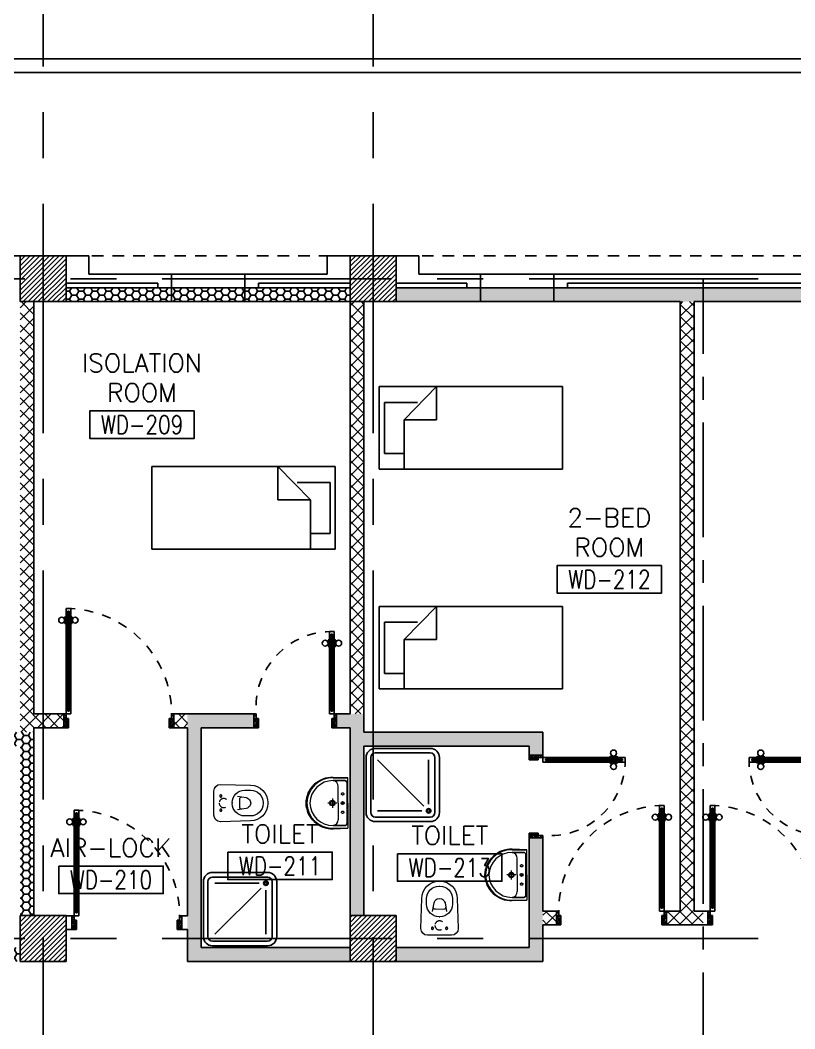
# Model space of a CAD drawing. Extents: x 88852.7 to 88945.7, y 39921.6 to 40001.1.
# Drawn here: x 88916.96 to 88925.41, y 39979.11 to 39990.12 of the extents above; entities that cross this region are included whole.
import ezdxf
from ezdxf.enums import TextEntityAlignment as Align

# ---------------------------------------------------------------- set-up
doc = ezdxf.new("R2010")
doc.units = 0
doc.header["$MEASUREMENT"] = 0
doc.header["$PDMODE"] = 34
for name, pattern in [('CENTER', [2, 1.25, -0.25, 0.25, -0.25]), ('CENTERX2', [4, 2.5, -0.5, 0.5, -0.5]), ('DASHED', [0.75, 0.5, -0.25]), ('HIDDEN', [0.375, 0.25, -0.125]), ('HIDDEN2', [0.1875, 0.125, -0.0625])]:
    doc.linetypes.add(name, pattern=pattern)
doc.layers.get('0').update_dxf_attribs({"linetype": 'CONTINUOUS'})
doc.layers.get('DEFPOINTS').update_dxf_attribs({"linetype": 'CONTINUOUS'})
for name, color, linetype in [('AX-DIM', 4, 'CONTINUOUS'), ('AXES', 11, 'CENTERX2'), ('AXES1', 11, 'CENTER'), ('COL', 2, 'CONTINUOUS'), ('DOOR', 7, 'CONTINUOUS'), ('FIX', 3, 'CONTINUOUS'), ('FUR', 4, 'CONTINUOUS'), ('HAT', 8, 'CONTINUOUS'), ('HIDDEN', 9, 'HIDDEN2'), ('INSUL', 4, 'CONTINUOUS'), ('PROJ-L', 3, 'CONTINUOUS'), ('RM-BOX', 4, 'CONTINUOUS'), ('RM-NAME', 2, 'CONTINUOUS'), ('RM-NO', 2, 'CONTINUOUS'), ('WALL', 2, 'CONTINUOUS'), ('WallType', 11, 'CONTINUOUS'), ('WallType2', 3, 'CONTINUOUS'), ('WIN', 3, 'CONTINUOUS')]:
    doc.layers.add(name, color=color, linetype=linetype)
doc.styles.add('ROMANS', font='ROMANS.shx', dxfattribs={"width": 0.6})
doc.dimstyles.new('DIM-OUT', dxfattribs={"dimscale": 0, "dimtxt": 0.24, "dimasz": 0.08, "dimexe": 0.02, "dimexo": 0.02, "dimgap": 0.05, "dimtad": 1, "dimdec": 0, "dimlfac": 1000, "dimzin": 0, "dimdsep": 46, "dimtxsty": 'ROMANS', "dimblk1": 'ARCHTICK', "dimblk2": 'ARCHTICK', "dimsah": 1, "dimcen": 0.01, "dimdle": 0.08, "dimclrd": 4, "dimclre": 4, "dimclrt": 2, "dimadec": 0, "dimazin": 0, "dimtp": 2, "dimtm": 2, "dimtfac": 0.1142857142857143, "dimtdec": 0, "dimtix": 1, "dimtmove": 2, "dimatfit": 3, "dimldrblk": 'ARCHTICK', "dimfxl": 0, "dimtolj": 1, "dimtzin": 0, "dimarcsym": 0})
pattern_1 = [(0, (0, 0), (0.07500000000000001, 0.04330127), [0.05, -0.1]), (120, (0, 0), (-0.07499999983612898, 0.04330127028383291), [0.05, -0.1]), (59.99999999999999, (0, 0), (1.638710167561897e-10, 0.08660254028383291), [-0.1, 0.05])]

# ---------------------------------------------------------------- blocks, each defined once
blk = doc.blocks.new('_ARCHTICK')
at = {"color": 0, "linetype": 'ByBlock', "const_width": 0.15}
blk.add_lwpolyline([(-0.5, -0.5), (0.5, 0.5)], dxfattribs=at)
blk = doc.blocks.new('*D600')
at = {"layer": 'AX-DIM', "color": 4, "lineweight": -2}
for p, q in [((88860.69025844976, 39999.72794392368), (88935.54025844975, 39999.72794392368)), ((88860.77025844976, 39995.08988482877), (88860.77025844976, 39999.74794392368)), ((88935.46025844975, 39987.56956244051), (88935.46025844975, 39999.74794392368))]:
    blk.add_line(p, q, dxfattribs=at)
at = {"layer": 'DEFPOINTS', "color": 0}
for p in [(88935.46025844975, 39999.72794392368), (88860.77025844976, 39995.06988482877), (88935.46025844975, 39987.54956244052)]:
    blk.add_point(p, dxfattribs=at)
at = {"layer": 'AX-DIM', "color": 4, "lineweight": -2, "xscale": 0.08, "yscale": 0.08, "zscale": 0.08, "rotation": 180}
blk.add_blockref('_ARCHTICK', (88860.77025844976, 39999.72794392368), dxfattribs=at)
at = {"layer": 'AX-DIM', "color": 4, "lineweight": -2, "xscale": 0.08, "yscale": 0.08, "zscale": 0.08}
blk.add_blockref('_ARCHTICK', (88935.46025844975, 39999.72794392368), dxfattribs=at)
at = {"layer": 'AX-DIM', "color": 2, "insert": (88898.11525844975, 39999.89794392368), "char_height": 0.24, "attachment_point": 5, "style": 'ROMANS'}
blk.add_mtext('\\A1;74690', dxfattribs=at)
blk = doc.blocks.new('WC1')
at = {"layer": 'FIX', "lineweight": 20}
for p, q in [((-210.0000000029686, 203.8204326368286), (-537.9999999286665, 193.8204326393316)), ((-474.9999999413558, 140.8204326525447), (-537.9999999286665, 140.8204326525447)), ((-137.0000000270957, 0.001240427664015442), (-137.0000000270957, 130.8204326531268)), ((-726.9999998800631, 4.820432680658996), (-726.9999998800631, -4.817951825360069)), ((-673.9999998932763, 4.820432681706734), (-673.9999998932763, -4.817951825360069)), ((-533.6865895071242, 24.24526864886866), (-539.5413532511157, 0.001240431301994249)), ((-539.5413532511157, 0.001240431301994249), (-533.6865895071242, -24.24278778629377)), ((-394.8190632529149, 75.68691823486006), (-490.3663137184049, 60.12952448159922)), ((-338.999999976746, 4.820432680950034), (-338.999999976746, -4.817951826087665)), ((-137.0000000270957, -130.8179517899407), (-137.0000000270957, 0.001240427664015442)), ((-490.3663137184049, -60.12704361174838), (-394.8190632529149, -75.6844373869535)), ((-537.9999999286665, -140.8179517899407), (-474.9999999413558, -140.8179517899407)), ((-537.9999999286665, -193.8179517767567), (-210.0000000029395, -203.8179517742537)), ((-213.1572988978296, -203.8179517742828), (-210.0000000035507, -203.8179517742828))]:
    blk.add_line(p, q, dxfattribs=at)
at = {"layer": 'FIX', "linetype": 'Continuous', "lineweight": 20}
blk.add_line((-420.1086438769998, -47.34975640615448), (-420.4314501879271, 44.6286713128502), dxfattribs=at)
at = {"layer": 'FIX', "linetype": 'HIDDEN2', "lineweight": 20, "ltscale": 0.3}
blk.add_circle((-245, 0), 49.81065704648448, dxfattribs=at)
at = {"layer": 'FIX', "linetype": 'HIDDEN', "lineweight": 20, "ltscale": 0.05}
for centre in [(-213.1572988978296, 77.50124041197705), (-213.1572988978296, -77.49875954940217)]:
    blk.add_circle(centre, 11.63803426258817, dxfattribs=at)
at = {"layer": 'FIX', "lineweight": 20}
for centre, radius, start, end in [((-537.9999999250576, 4.820432684326079), 188.9999999550255, 90.00000000166753, 180.0000000016675), ((-537.9999999255524, 4.820432684820844), 135.999999967722, 90.00000000166753, 180.0000000016675), ((-474.999999944499, 4.820432684820844), 135.999999967722, 359.9999999983325, 89.99999999833247), ((-210.0000000088476, 130.8204326550767), 72.9999999817519, 359.9999999983325, 89.99999999833247), ((-473.0448338629503, -6.857746605353896), 68.15291692588886, 128.9241670934087, 152.846818088903), ((-464.3609761304397, -17.61048578153714), 81.97430560104621, 108.4959527768842, 128.924167104086), ((-537.9999999286665, -4.817951825360069), 188.9999999513875, 180, 270), ((-537.9999999286665, -4.817951825360069), 135.9999999645952, 180, 270), ((-473.0448338628339, 6.860227468045196), 68.15291692606822, 207.1531819110969, 231.0758329065913), ((-464.3609761507541, 17.61296664757538), 81.97430559098913, 231.0758329089363, 251.504047235508), ((-474.9999999413558, -4.817951825360069), 135.9999999645952, 270, 0), ((-210.0000000074942, -130.8179517938843), 72.99999998039857, 270.0000000033351, 2.918171642461503e-09)]:
    blk.add_arc(centre, radius, start, end, dxfattribs=at)
at = {"layer": 'FIX', "linetype": 'Continuous', "lineweight": 20}
for centre, start, end in [((-442.6786698182405, 45.53535193303833), 357.6662144383911, 91.61214824291638), ((-442.3558635072841, -45.58543171666679), 268.3878517570836, 2.333785561608914)]:
    blk.add_arc(centre, 22.26568775101992, start, end, dxfattribs=at)
blk = doc.blocks.new('SHR1')
at = {"layer": 'FIX'}
for p, q in [((-195.7106781186449, 195.7106781186521), (-700, 700)), ((-142.6776695296576, 217.6776695296649), (-142.6776695296576, 700)), ((-217.6776695296576, 142.6776695296649), (-700, 142.6776695296649))]:
    blk.add_line(p, q, dxfattribs=at)
for points in [[(-825, 125), (-825, 725, -0.4142135623730951), (-725, 825), (-125, 825, -0.4142135623730951), (-25, 725), (-25, 125, -0.4142135623730951), (-125, 25), (-725, 25, -0.4142135623730951)], [(-775, 125), (-775, 725, -0.414213562373095), (-725, 775), (-125, 775, -0.414213562373095), (-75, 725), (-75, 125, -0.414213562373095), (-125, 75), (-725, 75, -0.414213562373095)]]:
    blk.add_lwpolyline(points, format="xyb", close=True, dxfattribs=at)
for radius in [25, 15]:
    blk.add_circle((-142.6776695296576, 142.6776695296649), radius, dxfattribs=at)
blk = doc.blocks.new('LAV1')
at = {"layer": 'FIX', "linetype": 'DASHED', "lineweight": 20, "ltscale": 0.05}
for p, q in [((-0.4694115376332775, 170.0000000142027), (-0.4694115376332775, 269.9999999857973)), ((-0.4694115376332775, 170.0000000142027), (-0.4694115376332775, 269.9999999857973)), ((49.53058844816405, 220), (-50.46941152343061, 220))]:
    blk.add_line(p, q, dxfattribs=at)
at = {"layer": 'FIX', "linetype": 'ByBlock', "ltscale": 0.3}
for p, q in [((-280, 209.9999999994616), (-275, 49.99999999994179)), ((-245, 210.0000000001601), (-245.0071684214636, 84.99999999749707)), ((245, 210.0000000001601), (245.0071684214636, 84.99999999749707)), ((280, 209.9999999994616), (275, 49.99999999994179)), ((0, 59.99999999755528), (-220.159092843387, 59.99999999752617)), ((0, 59.99999999755528), (220.159092843387, 59.99999999752617))]:
    blk.add_line(p, q, dxfattribs=at)
at = {"layer": 'FIX', "linetype": 'Continuous', "lineweight": 20}
for p, q in [((-274.9999999999418, 209.9999999999418), (-275, 49.99999999994179)), ((0, 155), (-181.4175303101365, 155)), ((0, 155), (181.4175303101365, 155)), ((274.9999999999418, 209.9999999999418), (275, 49.99999999994179)), ((0, 50), (-275, 49.99999999994179)), ((0, 50.00000000005821), (-252.4649419615453, 50.00000000005821)), ((0, 50), (275, 49.99999999994179)), ((0, 50.00000000005821), (252.4649419615453, 50.00000000005821))]:
    blk.add_line(p, q, dxfattribs=at)
at = {"layer": 'FIX', "lineweight": 20}
for p, q in [((2.491287887096405e-08, 91.9501576180046), (2.491287887096405e-08, 123.0498423795507)), ((15.61226091068238, 107.4999999987776), (-15.48742383631179, 107.4999999987776))]:
    blk.add_line(p, q, dxfattribs=at)
for centre, radius in [((-0.4694115376332775, 220), 29.5), ((-0.4694115376332775, 220), 22.5), ((2.491287887096405e-08, 107.4999999987776), 15.54984237273808)]:
    blk.add_circle(centre, radius, dxfattribs=at)
at = {"layer": 'FIX', "linetype": 'HIDDEN', "lineweight": 20, "ltscale": 0.05}
for centre in [(-99.99999997508712, 107.4999999987776), (99.99999997508712, 107.4999999987776)]:
    blk.add_circle(centre, 12.43987389819046, dxfattribs=at)
at = {"layer": 'FIX', "linetype": 'ByBlock', "ltscale": 0.3}
for centre, radius, start, end in [((6.861270151246572, 220.0495655717823), 287.0372485949996, 91.37764975247644, 182.006413439361), ((-6.861270151246572, 220.0495655717823), 287.0372485949996, 357.993586560639, 88.62235024752358), ((-220.1367860755417, 84.87070840633532), 24.8707184123799, 179.7021438729012, 269.9486109004399), ((220.1367860755417, 84.87070840633532), 24.8707184123799, 270.0513890995601, 0.2978561270987753)]:
    blk.add_arc(centre, radius, start, end, dxfattribs=at)
at = {"layer": 'FIX', "linetype": 'Continuous', "lineweight": 20}
for centre, radius, start, end in [((8.362960975442547, 216.6826060375752), 283.4417486471838, 91.69879626983797, 181.3509675422777), ((7.639794464339502, 212.4520616861846), 252.6502458993284, 91.73280937402431, 180.4884212311979), ((-7.639794464339502, 212.4520616861846), 252.6502458993284, 359.5115787688021, 88.26719062597567), ((-8.362960975442547, 216.6826060375752), 283.4417486471838, 358.6490324577223, 88.30120373016202), ((-179.1751118609682, 221.8444314090302), 66.882033842421, 190.2005602816864, 268.0786290524953), ((179.1751118609682, 221.8444314090302), 66.882033842421, 271.9213709475048, 349.7994397183136)]:
    blk.add_arc(centre, radius, start, end, dxfattribs=at)
blk = doc.blocks.new('*X572')
at = {"color": 0}
for p, q in [((238728.5557043091, 177104.1997239015), (239214.0899542193, 177589.7339738117)), ((238728.5557043091, 177157.2327324904), (239161.0569456303, 177589.7339738117)), ((238728.5557043091, 177210.2657410794), (239108.0239370413, 177589.7339738117)), ((238728.5557043091, 177263.2987496684), (239054.9909284523, 177589.7339738117)), ((238728.5557043091, 177316.3317582574), (239001.9579198633, 177589.7339738117)), ((238728.555704309, 177369.3647668464), (238948.9249112743, 177589.7339738117)), ((238728.555704309, 177422.3977754354), (238895.8919026853, 177589.7339738117)), ((238728.555704309, 177475.4307840244), (238842.8588940964, 177589.7339738117)), ((238728.555704309, 177528.4637926133), (238789.8258855074, 177589.7339738117)), ((238728.555704309, 177581.4968012023), (238736.7928769184, 177589.7339738117)), ((238767.1229628083, 177089.7339738117), (239228.5557043089, 177551.1667153123)), ((238820.1559713973, 177089.7339738117), (239228.5557043089, 177498.1337067233)), ((238873.1889799863, 177089.7339738117), (239228.5557043089, 177445.1006981343)), ((238926.2219885752, 177089.7339738117), (239228.5557043089, 177392.0676895454)), ((238979.2549971642, 177089.7339738117), (239228.5557043089, 177339.0346809564)), ((239032.2880057532, 177089.7339738117), (239228.5557043089, 177286.0016723674)), ((239085.3210143422, 177089.7339738117), (239228.5557043089, 177232.9686637784)), ((239138.3540229312, 177089.7339738117), (239228.5557043089, 177179.9356551894)), ((239191.3870315202, 177089.7339738117), (239228.5557043089, 177126.9026466004))]:
    blk.add_line(p, q, dxfattribs=at)
blk = doc.blocks.new('AH20A')
at = {"layer": 'FUR'}
for p, q in [((0, 0.5), (0, -0.5)), ((1, 0.5), (0, 0.5)), ((0.1358132048044354, 0.5), (0.1358132048044354, -0.09873155399691314)), ((1, -0.5), (1, 0.5)), ((0.1358132048044354, 0.3112226375378668), (0.02772451273631305, 0.3112226375378668)), ((0.02772451273631305, 0.3112226375378668), (0.02772451273631305, -0.3087128986371681)), ((0.1358132048044354, -0.09873155399691314), (0.312524700537324, -0.5)), ((0.1358132048044354, -0.09873155399691314), (0.312524700537324, -0.09873155399691314)), ((0.312524700537324, -0.5), (0.312524700537324, -0.09873155399691314)), ((0.02772451273631305, -0.3087128986371681), (0.2075707670301199, -0.3087128986371681)), ((0, -0.5), (1, -0.5))]:
    blk.add_line(p, q, dxfattribs=at)
blk = doc.blocks.new('*X573')
at = {"color": 0}
for p, q in [((235128.5557043091, 177110.4443079528), (235607.8453701679, 177589.7339738117)), ((235128.5557043091, 177163.4773165418), (235554.8123615789, 177589.7339738117)), ((235128.5557043091, 177216.5103251308), (235501.7793529899, 177589.7339738117)), ((235128.5557043091, 177269.5433337198), (235448.7463444009, 177589.7339738117)), ((235128.5557043091, 177322.5763423088), (235395.7133358119, 177589.7339738117)), ((235128.5557043091, 177375.6093508978), (235342.6803272229, 177589.7339738117)), ((235128.5557043091, 177428.6423594868), (235289.6473186339, 177589.7339738117)), ((235128.5557043091, 177481.6753680758), (235236.614310045, 177589.7339738117)), ((235128.5557043091, 177534.7083766648), (235183.581301456, 177589.7339738117)), ((235160.8783787569, 177089.7339738117), (235628.555704309, 177557.4112993638)), ((235213.9113873459, 177089.7339738117), (235628.555704309, 177504.3782907748)), ((235266.9443959349, 177089.7339738117), (235628.555704309, 177451.3452821858)), ((235319.9774045239, 177089.7339738117), (235628.555704309, 177398.3122735968)), ((235373.0104131129, 177089.7339738117), (235628.555704309, 177345.2792650078)), ((235426.0434217018, 177089.7339738117), (235628.5557043091, 177292.2462564189)), ((235479.0764302909, 177089.7339738117), (235628.5557043091, 177239.2132478299)), ((235532.1094388799, 177089.7339738117), (235628.5557043091, 177186.1802392409)), ((235585.1424474688, 177089.7339738117), (235628.5557043091, 177133.1472306519))]:
    blk.add_line(p, q, dxfattribs=at)
blk = doc.blocks.new('RM1')
at = {"layer": 'RM-BOX'}
blk.add_lwpolyline([(569.8908462408872, -200), (-569.890846240829, -200), (-569.8908462407999, -500), (569.8908462407999, -500)], close=True, dxfattribs=at)
at = {"layer": 'RM-NAME', "style": 'ROMANS'}
for tag, p in [('ROOMNAME1', (-5.820766091346741e-11, 323.8095238095266)), ('ROOMNAME2', (0, 0))]:
    blk.add_attdef(tag, text='', height=200, dxfattribs=at).set_placement(p, align=Align.MIDDLE)
at = {"layer": 'RM-NO', "style": 'ROMANS', "width": 0.8}
blk.add_attdef('ROOMNO', text='', height=200, dxfattribs=at).set_placement((0, -350), align=Align.MIDDLE)
blk = doc.blocks.new('DOOR100')
at = {"layer": 'DOOR', "color": 0, "linetype": 'ByBlock'}
for p, q in [((-83.25026414151216, 1128.728900543538), (-83.25026414151216, 1218.728900543538)), ((-76.05026414147142, 1218.728900543538), (-83.25026414151216, 1218.728900543538)), ((-76.05026414147142, 1251.086443322136), (-76.05026414094755, 1301.086443322165)), ((-76.05026414145686, 1301.086443322136), (-26.05026414145686, 1301.086443322136)), ((-26.05026414145686, 1301.086443322136), (-76.05026414145686, 1301.086443322136)), ((-59.05026414145686, 1251.086443322136), (-76.05026414147142, 1251.086443322136)), ((-59.05026414145686, 1251.086443322136), (-59.05026414145686, 1271.086443322136)), ((-43.05026414145686, 1271.086443322136), (-59.05026414145686, 1271.086443322136)), ((-43.05026414144231, 1251.086443322136), (-43.05026414144231, 1271.086443322136)), ((-26.05026414147142, 1251.086443322136), (-43.05026414144231, 1251.086443322136)), ((-26.05026414147142, 1251.086443322136), (-26.05026414145686, 1301.086443322136)), ((-26.05026414145686, 1218.728900543538), (-18.85026414141612, 1218.728900543538)), ((-18.85026414141612, 1128.728900543538), (-18.85026414141612, 1218.728900543538)), ((-92.25026414151216, 1206.128900543532), (-92.25026414151216, 1141.328900543544)), ((-83.25026414151216, 1206.128900543532), (-92.25026414151216, 1206.128900543532)), ((-83.25026414151216, 1141.328900543544), (-92.25026414151216, 1141.328900543544)), ((-83.25026414151216, 1206.128900543532), (-83.25026414151216, 1141.328900543544)), ((-76.05026414147142, 1128.728900543538), (-83.25026414151216, 1128.728900543538)), ((-26.05026414145686, 1128.728900543538), (-18.85026414141612, 1128.728900543538)), ((-18.85026414141612, 1206.128900543532), (-18.85026414141612, 1141.328900543544)), ((-18.85026414141612, 1206.128900543532), (-9.850264141416119, 1206.128900543532)), ((-18.85026414141612, 1141.328900543544), (-9.850264141416119, 1141.328900543544)), ((-9.850264141416119, 1206.128900543532), (-9.850264141416119, 1141.328900543544)), ((-1201.050264141173, 0), (-1201.050264141173, 150)), ((-1201.050264141173, 150), (-1176.050264141173, 150)), ((-1201.050264141173, 150), (-1201.050264141173, 0)), ((-1176.050264141173, 150), (-1176.050264141173, 100)), ((-76.0502641411731, 200), (-59.0502641411731, 200)), ((-76.0502641411731, 150), (-76.0502641411731, 200)), ((-76.0502641411731, 150), (-26.0502641411731, 150)), ((-59.0502641411731, 200), (-59.0502641411731, 180)), ((-59.0502641411731, 180), (-43.0502641411731, 180)), ((-43.0502641411731, 200), (-26.0502641411731, 200)), ((-43.0502641411731, 180), (-43.0502641411731, 200)), ((-26.0502641411731, 200), (-26.0502641411731, 150)), ((-1.050264141173102, 150), (-26.0502641411731, 150)), ((-26.0502641411731, 150), (-26.0502641411731, 100)), ((-1.050264141173102, 150), (-1.050264141173102, 0)), ((-1151.050264141173, 0), (-1201.050264141173, 0)), ((-1176.050264141173, 100), (-1151.050264141173, 100)), ((-1151.050264141173, 100), (-1151.050264141173, 0)), ((-51.0502641411731, 100), (-51.0502641411731, 0)), ((-26.0502641411731, 100), (-51.0502641411731, 100)), ((-51.0502641411731, 0), (-1.050264141173102, 0))]:
    blk.add_line(p, q, dxfattribs=at)
at = {"layer": 'DOOR', "linetype": 'ByBlock'}
for p, q in [((-76.05026414147142, 1251.086443322136), (-76.0502641411731, 200)), ((-59.0502641411731, 200), (-59.05026414145686, 1251.086443322136)), ((-43.0502641411731, 200), (-43.05026414144231, 1251.086443322136)), ((-26.0502641411731, 200), (-26.05026414147142, 1251.086443322136))]:
    blk.add_line(p, q, dxfattribs=at)
at = {"layer": 'DOOR', "color": 9, "linetype": 'ByBlock'}
for p, q in [((-1151.050264141173, 0), (-1201.050264141173, 113.7099299924448)), ((-51.0502641411731, 0), (-1.050264141173102, 113.7099299924448)), ((-1151.050264141173, 0), (-1201.050264141173, 40.1457343158545)), ((-1151.050264141173, 0), (-1164.407550184667, 100)), ((-51.0502641411731, 0), (-37.69297809767886, 100)), ((-51.0502641411731, 0), (-1.050264141173102, 40.1457343158545))]:
    blk.add_line(p, q, dxfattribs=at)
at = {"layer": 'DOOR', "color": 0, "linetype": 'ByBlock'}
for centre in [(-124.5812083564306, 1173.728900543538), (22.48068007354595, 1173.728900543538)]:
    blk.add_circle(centre, 32.39999999998526, dxfattribs=at)
at = {"layer": 'DOOR', "linetype": 'HIDDEN', "ltscale": 0.5}
blk.add_arc((-26.83337057878089, 151.8682979160003), 1149.218412220441, 89.96095720661235, 180.0931464649618, dxfattribs=at)
at = {"layer": 'DOOR', "color": 9, "linetype": 'ByBlock'}
for centre, radius, start, end in [((-1151.050264141159, 0), 154.4019578127773, 103.7142292225058, 108.8947114506697), ((-1151.050264141159, 0), 134.4019578127773, 100.7199763547379, 111.8401506071935), ((-51.05026414115855, 0), 134.4019578127773, 68.15984939280652, 79.2800236452621), ((-51.05026414115855, 0), 114.4019578127773, 64.08384188208258, 77.37742587111109), ((-51.05026414115855, 0), 154.4019578127773, 71.10528854933027, 76.28577077749422), ((-1151.050264141159, 0), 94.40195781277725, 90, 121.9818119669707), ((-1151.050264141159, 0), 74.40195781277725, 90, 132.223573583291), ((-1151.050264141159, 0), 54.40195781277725, 90, 156.7926171080343), ((-1151.050264141159, 0), 34.40195781277725, 90, 180), ((-1151.050264141159, 0), 14.40195781277725, 90, 180), ((-51.05026414115855, 0), 94.40195781277725, 58.01818803302934, 90), ((-51.05026414115855, 0), 74.40195781277725, 47.77642641670901, 90), ((-51.05026414115855, 0), 54.40195781277725, 23.20738289196568, 90), ((-51.05026414115855, 0), 34.40195781277725, 0, 90), ((-51.05026414115855, 0), 14.40195781277725, 0, 90)]:
    blk.add_arc(centre, radius, start, end, dxfattribs=at)
blk = doc.blocks.new('DOOR90')
at = {"layer": 'DOOR', "linetype": 'ByBlock'}
for p, q in [((0, 0), (-150, 0)), ((-200, -25), (-1000, -25)), ((-200, -42), (-1000, -41.9999999999709)), ((-200, -58), (-1000, -58)), ((-1000, -75), (-200, -75))]:
    blk.add_line(p, q, dxfattribs=at)
at = {"layer": 'DOOR', "color": 0, "linetype": 'ByBlock'}
for p, q in [((-150, 0), (-150, -25)), ((-150, 0), (0, 0)), ((0, -50), (0, 0)), ((-1050, -25), (-1050, -75)), ((-1050, -75), (-1050, -25)), ((-1000, -25), (-1050, -25)), ((-1000, -75), (-1050.000000000029, -74.99999999947613)), ((-1020, -42), (-1020, -58)), ((-1000, -41.9999999999709), (-1020, -41.9999999999709)), ((-1000, -58), (-1020, -58)), ((-1000, -25), (-1000, -41.9999999999709)), ((-1000, -58), (-1000, -75)), ((-967.6424572214019, -25), (-967.6424572214019, -17.79999999995925)), ((-877.6424572214019, -17.79999999995925), (-967.6424572214019, -17.79999999995925)), ((-967.6424572214019, -75), (-967.6424572214019, -82.20000000004075)), ((-877.6424572214019, -82.20000000004075), (-967.6424572214019, -82.20000000004075)), ((-955.042457221396, -17.79999999995925), (-955.042457221396, -8.799999999959255)), ((-955.042457221396, -8.799999999959255), (-890.2424572214077, -8.799999999959255)), ((-955.042457221396, -17.79999999995925), (-890.2424572214077, -17.79999999995925)), ((-955.042457221396, -82.20000000004075), (-955.042457221396, -91.20000000004075)), ((-955.042457221396, -82.20000000004075), (-890.2424572214077, -82.20000000004075)), ((-955.042457221396, -91.20000000004075), (-890.2424572214077, -91.20000000004075)), ((-890.2424572214077, -17.79999999995925), (-890.2424572214077, -8.799999999959255)), ((-890.2424572214077, -82.20000000004075), (-890.2424572214077, -91.20000000004075)), ((-877.6424572214019, -25), (-877.6424572214019, -17.79999999995925)), ((-877.6424572214019, -75), (-877.6424572214019, -82.20000000004075)), ((-200, -42), (-200, -25)), ((-200, -25), (-150, -25)), ((-180, -42), (-200, -42)), ((-200, -75), (-200, -58)), ((-200, -58), (-180, -58)), ((-150, -75), (-200, -75)), ((-180, -58), (-180, -42)), ((-150, -75), (-150, -25)), ((-150, -25), (-100, -25)), ((-100, -25), (-100, -50)), ((-100, -50), (0, -50)), ((-150, -900), (-150, -875)), ((-150, -875), (-100, -875)), ((-100, -850), (0, -850)), ((-100, -875), (-100, -850)), ((0, -850), (0, -900)), ((0, -900), (-150, -900)), ((-150, -900), (0, -900))]:
    blk.add_line(p, q, dxfattribs=at)
at = {"layer": 'DOOR', "color": 9, "linetype": 'ByBlock'}
for p, q in [((0, -50), (-113.7099299924448, 0)), ((0, -50), (-40.1457343158545, 0)), ((0, -50), (-100, -36.64271395650576)), ((0, -850), (-113.7099299924448, -900)), ((0, -850), (-100, -863.3572860434942)), ((0, -850), (-40.1457343158545, -900))]:
    blk.add_line(p, q, dxfattribs=at)
at = {"layer": 'DOOR', "color": 0, "linetype": 'ByBlock'}
for centre in [(-922.6424572214019, 23.53094421501737), (-922.6424572214019, -123.5309442149592)]:
    blk.add_circle(centre, 32.39999999998526, dxfattribs=at)
at = {"layer": 'DOOR', "color": 9, "linetype": 'ByBlock'}
for centre, radius, start, end in [((0, -50), 74.40195781277725, 137.776426416831, 180), ((0, -50), 54.40195781277725, 113.2073828919768, 180), ((0, -50), 154.4019578127773, 161.1052885492919, 166.2857707775487), ((0, -50), 134.4019578127773, 158.1598493930306, 169.2800236451594), ((0, -50), 114.4019578127773, 154.0838418820621, 167.3774258712913), ((0, -50), 94.40195781277725, 148.0181880330829, 180), ((0, -50), 34.40195781277725, 90, 180), ((0, -50), 14.40195781277725, 90, 180), ((0, -850), 134.4019578127773, 190.7199763548406, 201.8401506069695), ((0, -850), 94.40195781277725, 180, 211.9818119669171), ((0, -850), 74.40195781277725, 180, 222.223573583169), ((0, -850), 54.40195781277725, 180, 246.7926171080232), ((0, -850), 34.40195781277725, 180, 270), ((0, -850), 14.40195781277725, 180, 270), ((0, -850), 154.4019578127773, 193.7142292224513, 198.8947114507081)]:
    blk.add_arc(centre, radius, start, end, dxfattribs=at)
at = {"layer": 'DOOR', "linetype": 'HIDDEN', "ltscale": 0.5}
blk.add_arc((-222.2222222220007, -49.99999999976717), 828.155208510499, 178.2701163782035, 275.0030377050298, dxfattribs=at)
blk = doc.blocks.new('*X576')
at = {"color": 0}
for p, q in [((235128.5557043091, 169897.95513985), (235620.3345382707, 170389.7339738117)), ((235128.5557043091, 169950.988148439), (235567.3015296817, 170389.7339738117)), ((235128.5557043091, 170004.021157028), (235514.2685210927, 170389.7339738117)), ((235128.5557043091, 170057.054165617), (235461.2355125037, 170389.7339738117)), ((235128.5557043091, 170110.087174206), (235408.2025039147, 170389.7339738117)), ((235128.5557043091, 170163.120182795), (235355.1694953257, 170389.7339738117)), ((235128.5557043091, 170216.153191384), (235302.1364867367, 170389.7339738117)), ((235128.5557043091, 170269.186199973), (235249.1034781477, 170389.7339738117)), ((235128.5557043091, 170322.219208562), (235196.0704695588, 170389.7339738117)), ((235128.5557043091, 170375.252217151), (235143.0374609698, 170389.7339738117)), ((235173.3675468597, 169889.7339738117), (235628.555704309, 170344.922131261)), ((235226.4005554487, 169889.7339738117), (235628.555704309, 170291.889122672)), ((235279.4335640377, 169889.7339738117), (235628.555704309, 170238.856114083)), ((235332.4665726266, 169889.7339738117), (235628.555704309, 170185.823105494)), ((235385.4995812156, 169889.7339738117), (235628.555704309, 170132.7900969051)), ((235438.5325898046, 169889.7339738117), (235628.555704309, 170079.7570883161)), ((235491.5655983936, 169889.7339738117), (235628.555704309, 170026.724079727)), ((235544.5986069826, 169889.7339738117), (235628.555704309, 169973.691071138)), ((235597.6316155716, 169889.7339738117), (235628.555704309, 169920.6580625491))]:
    blk.add_line(p, q, dxfattribs=at)
blk = doc.blocks.new('COL50')
at = {"layer": 'COL'}
blk.add_lwpolyline([(-249.9999999999709, 250), (-249.9999999999418, -250), (250, -250), (249.9999999999709, 250)], close=True, dxfattribs=at)
blk = doc.blocks.new('*X577')
at = {"color": 0}
for p, q in [((238726.5791223221, 169889.7339738117), (239226.5791223221, 170389.7339738117)), ((238728.5557043091, 169944.7435643876), (239173.5461137331, 170389.7339738117)), ((238728.5557043091, 169997.7765729766), (239120.5131051441, 170389.7339738117)), ((238728.5557043091, 170050.8095815656), (239067.4800965551, 170389.7339738117)), ((238728.5557043091, 170103.8425901546), (239014.4470879661, 170389.7339738117)), ((238728.5557043091, 170156.8755987436), (238961.4140793771, 170389.7339738117)), ((238728.5557043091, 170209.9086073326), (238908.3810707881, 170389.7339738117)), ((238728.5557043091, 170262.9416159216), (238855.3480621991, 170389.7339738117)), ((238728.5557043091, 170315.9746245106), (238802.3150536102, 170389.7339738117)), ((238728.5557043091, 170369.0076330996), (238749.2820450212, 170389.7339738117)), ((238779.6121309111, 169889.7339738117), (239228.555704309, 170338.6775472096)), ((238832.6451395001, 169889.7339738117), (239228.555704309, 170285.6445386206)), ((238885.6781480891, 169889.7339738117), (239228.555704309, 170232.6115300316)), ((238938.711156678, 169889.7339738117), (239228.555704309, 170179.5785214426)), ((238991.744165267, 169889.7339738117), (239228.555704309, 170126.5455128537)), ((239044.777173856, 169889.7339738117), (239228.555704309, 170073.5125042647)), ((239097.810182445, 169889.7339738117), (239228.555704309, 170020.4794956757)), ((239150.843191034, 169889.7339738117), (239228.555704309, 169967.4464870867)), ((239203.876199623, 169889.7339738117), (239228.555704309, 169914.4134784977))]:
    blk.add_line(p, q, dxfattribs=at)

msp = doc.modelspace()

# ---------------------------------------------------------------- hatches: boundary and pattern name
at = {"layer": 'WallType', "linetype": 'Continuous'}
h = msp.add_hatch(dxfattribs=at)
h.set_pattern_fill('ANSI37', color=256, scale=0.75, style=0)
h.set_pattern_definition([(45, (0, 0), (-0.06629126073623882, 0.06629126073623884), []), (135, (0, 0), (-0.06629126073623884, -0.06629126073623882), [])])
h.paths.add_polyline_path([(88917.11025844976, 39987.04956244052), (88916.96025844975, 39987.04956244052), (88916.96025844976, 39982.34956244051), (88917.11025844976, 39982.34956244051), (88917.11025844976, 39982.39956244051), (88917.21025844975, 39982.39956244051), (88917.21025844976, 39982.54956244052), (88917.11025844976, 39982.54956244052)])
h.paths.add_polyline_path([(88917.43525844972, 39982.54956244052), (88917.21025844975, 39982.54956244052), (88917.21025844975, 39982.39956244051), (88917.43525844975, 39982.39956244051)])
h.paths.add_polyline_path([(88918.78525844976, 39982.54956244052), (88918.6363087139, 39982.54956244052), (88918.6363087139, 39982.39956244051), (88918.78525844977, 39982.39956244052)])
h.paths.add_polyline_path([(88920.71025844975, 39987.04956244052), (88920.56025844975, 39987.04956244052), (88920.56025844975, 39982.54956244052), (88920.71025844975, 39982.54956244052)])
h.paths.add_polyline_path([(88924.31025844975, 39987.04956244052), (88924.16025844976, 39987.04956244052), (88924.16025844976, 39980.39956244052), (88924.01025844975, 39980.39956244052), (88924.01025844977, 39980.24956244053), (88924.41025844977, 39980.24956244053), (88924.41025844977, 39980.39956244052), (88924.31025844975, 39980.39956244052)])
h.paths.add_polyline_path([(88922.80920818562, 39980.39956244052), (88922.66025844976, 39980.39956244052), (88922.66025844976, 39980.24956244052), (88922.80920818562, 39980.24956244052)])
at = {"layer": 'WallType2', "linetype": 'Continuous'}
h = msp.add_hatch(dxfattribs=at)
h.set_pattern_fill('HONEY', color=256, scale=0.4, style=0)
h.set_pattern_definition(pattern_1)
h.paths.add_polyline_path([(88918.61025844976, 39987.19956244052), (88917.46025844975, 39987.19956244052), (88917.46025844973, 39987.04956244051), (88918.61025844976, 39987.04956244052)])
h.paths.add_polyline_path([(88919.41025844976, 39987.19956244052), (88918.61025844976, 39987.19956244052), (88918.61025844976, 39987.04956244052), (88919.41025844976, 39987.04956244052)])
h.paths.add_polyline_path([(88920.56025844974, 39987.19956244051), (88919.41025844976, 39987.19956244052), (88919.41025844976, 39987.04956244052), (88920.56025844974, 39987.04956244052)])
h = msp.add_hatch(dxfattribs=at)
h.set_pattern_fill('HONEY', color=256, scale=0.4, style=0)
h.set_pattern_definition(pattern_1)
h.paths.add_polyline_path([(88921.98141105004, 39987.19956244052), (88921.06025844974, 39987.19956244052), (88921.06025844974, 39987.04956244052), (88921.98141105004, 39987.04956244052)])
h.paths.add_polyline_path([(88922.78141105005, 39987.19956244052), (88921.98141105004, 39987.19956244052), (88921.98141105004, 39987.04956244052), (88922.78141105005, 39987.04956244052)])
h.paths.add_polyline_path([(88924.41025844975, 39987.19956244051), (88922.78141105005, 39987.19956244051), (88922.78141105005, 39987.04956244051), (88924.16025844976, 39987.04956244052), (88924.41025844977, 39987.04956244052)])
h.paths.add_polyline_path([(88926.01025844975, 39987.19956244052), (88924.41025844976, 39987.19956244052), (88924.41025844976, 39987.04956244052), (88926.01025844975, 39987.04956244052)])
h.paths.add_polyline_path([(88926.81025844977, 39987.19956244052), (88926.01025844975, 39987.19956244052), (88926.01025844975, 39987.04956244052), (88926.81025844974, 39987.04956244052)])
h.paths.add_polyline_path([(88927.76025844975, 39987.19956244052), (88926.81025844975, 39987.19956244052), (88926.81025844975, 39987.04956244052), (88927.76025844975, 39987.04956244052)])
h = msp.add_hatch(dxfattribs=at)
h.set_pattern_fill('HONEY', color=256, scale=0.4, style=0)
h.set_pattern_definition(pattern_1)
h.paths.add_polyline_path([(88920.56025844975, 39979.99956244051), (88918.93525844977, 39979.99956244051), (88918.93525844978, 39980.09956244052), (88918.78525844976, 39980.09956244051), (88918.78525844975, 39979.84956244053), (88920.56025844974, 39979.84956244051)])
h.paths.add_polyline_path([(88918.93525844975, 39982.39956244051), (88919.51025844977, 39982.39956244051), (88919.51025844977, 39982.54956244052), (88918.78525844976, 39982.54956244051), (88918.78525844976, 39980.34835927132), (88918.78525844976, 39980.09956244051), (88918.93525844977, 39980.09956244051)])
h.paths.add_polyline_path([(88920.71025844973, 39982.54956244052), (88920.41025844975, 39982.54956244052), (88920.41025844975, 39982.39956244051), (88920.56025844977, 39982.39956244051), (88920.56025844975, 39980.34956244052), (88920.71025844975, 39980.34956244052), (88920.71025844973, 39982.19956244051), (88920.81025844975, 39982.19956244052), (88920.81025844974, 39982.34956244052), (88920.71025844973, 39982.34956244051)])
h.paths.add_polyline_path([(88922.66025844973, 39982.34956244052), (88920.81025844977, 39982.34956244053), (88920.81025844975, 39982.19956244052), (88922.51025844975, 39982.19956244052), (88922.51025844974, 39982.09956244051), (88922.66025844975, 39982.09956244052)])
h.paths.add_polyline_path([(88922.66025844975, 39981.19956244051), (88922.51025844975, 39981.19956244052), (88922.51025844977, 39980.09956244052), (88922.66025844976, 39980.09956244053), (88922.66025844975, 39980.39956244052)])
h.paths.add_polyline_path([(88922.66025844975, 39980.09956244051), (88922.51025844975, 39980.09956244051), (88922.51025844974, 39979.99956244051), (88921.06025844974, 39979.99956244053), (88921.06025844974, 39979.84956244052), (88922.66025844975, 39979.84956244052)])
h = msp.add_hatch(dxfattribs=at)
h.set_pattern_fill('HONEY', color=256, scale=0.4, style=0)
h.set_pattern_definition(pattern_1)
h.paths.add_polyline_path([(88917.11025844974, 39982.3495624405), (88915.01025844975, 39982.34956244052), (88915.01025844975, 39982.09956244052), (88915.16025844976, 39982.09956244052), (88915.16025844977, 39982.19956244052), (88916.96025844975, 39982.19956244052), (88916.96025844975, 39980.34956244052), (88917.11025844976, 39980.34956244052)])
h.paths.add_polyline_path([(88915.16025844975, 39981.19956244051), (88915.01025844977, 39981.19956244052), (88915.01025844975, 39980.39956244052), (88915.01025844975, 39980.09956244051), (88915.16025844976, 39980.0995624405)])
h.paths.add_polyline_path([(88916.96025844975, 39979.99956244051), (88915.16025844976, 39979.99956244051), (88915.16025844977, 39980.09956244052), (88915.01025844975, 39980.09956244052), (88915.01025844975, 39979.84956244052), (88916.96025844975, 39979.84956244052)])

# ---------------------------------------------------------------- linework, layer by layer
at = {"layer": 'AXES'}
for p, q in [((88917.21025844975, 39921.61526879654), (88917.21025844975, 40000.42794392369)), ((88920.81025844975, 39921.61526879654), (88920.81025844975, 40000.42794392369)), ((88945.01025844975, 39989.69956244052), (88876.97025844976, 39989.69956244052)), ((88945.01025844975, 39987.29956244052), (88876.966932565, 39987.29956244052)), ((88945.01025844975, 39980.09956244052), (88876.97025844976, 39980.09956244052))]:
    msp.add_line(p, q, dxfattribs=at)
at = {"layer": 'AXES1'}
msp.add_line((88924.41025844976, 39928.47956244052), (88924.41025844976, 39987.29956244052), dxfattribs=at)
at = {"layer": 'COL'}
for points in [[(88917.46025844975, 39987.04956244052), (88917.46025844975, 39987.54956244052), (88916.96025844975, 39987.54956244052), (88916.96025844975, 39987.04956244052)], [(88921.06025844974, 39987.04956244052), (88921.06025844974, 39987.54956244052), (88920.56025844974, 39987.54956244052), (88920.56025844974, 39987.04956244052)]]:
    msp.add_lwpolyline(points, close=True, dxfattribs=at)
at = {"layer": 'HIDDEN'}
msp.add_line((88934.96828971404, 39987.54956244052), (88902.81025844974, 39987.54956244051), dxfattribs=at)
at = {"layer": 'INSUL'}
for p, q in [((88917.46025844975, 39987.24956244052), (88918.46025844975, 39987.24956244052)), ((88918.46025844975, 39987.24956244052), (88918.46025844975, 39987.19956244052)), ((88919.56025844975, 39987.24956244052), (88920.56025844975, 39987.24956244052)), ((88919.56025844975, 39987.24956244052), (88919.56025844975, 39987.19956244052)), ((88921.06025844975, 39987.24956244052), (88921.83141105005, 39987.24956244052)), ((88921.83141105005, 39987.24956244052), (88921.83141105005, 39987.19956244052)), ((88922.93141105004, 39987.24956244052), (88922.93141105004, 39987.19956244052)), ((88925.86025844976, 39987.24956244052), (88922.93141105004, 39987.24956244052)), ((88917.46025844975, 39987.19956244052), (88918.46025844975, 39987.19956244052)), ((88919.56025844975, 39987.19956244052), (88920.56025844975, 39987.19956244052)), ((88921.06025844975, 39987.19956244052), (88921.83141105005, 39987.19956244052)), ((88925.86025844976, 39987.19956244052), (88922.93141105004, 39987.19956244052))]:
    msp.add_line(p, q, dxfattribs=at)
at = {"layer": 'PROJ-L', "linetype": 'Continuous'}
for p, q in [((88928.26025844975, 39989.69956244052), (88909.76025844975, 39989.69956244052)), ((88928.11025844976, 39989.54956244052), (88909.91025844976, 39989.54956244052))]:
    msp.add_line(p, q, dxfattribs=at)
at = {"layer": 'WALL'}
for p, q in [((88917.71025844975, 39987.54956244051), (88916.7102584498, 39987.54956244052)), ((88917.71025844975, 39987.34956244051), (88917.71025844975, 39987.54956244051)), ((88920.31025844971, 39987.34956244052), (88920.31025844978, 39987.54956244052)), ((88921.31025844972, 39987.54956244051), (88920.31025844978, 39987.54956244052)), ((88921.31025844972, 39987.34956244052), (88921.31025844972, 39987.54956244051)), ((88917.71025844975, 39987.34956244051), (88918.61025844976, 39987.34956244052)), ((88918.61025844976, 39987.34956244052), (88918.61025844976, 39987.04956244052)), ((88919.41025844976, 39987.34956244052), (88919.41025844976, 39987.04956244052)), ((88919.41025844976, 39987.34956244052), (88920.31025844971, 39987.34956244052)), ((88921.31025844972, 39987.34956244052), (88921.98141105004, 39987.34956244052)), ((88921.98141105004, 39987.34956244052), (88921.98141105004, 39987.04956244052)), ((88922.78141105005, 39987.34956244052), (88922.78141105005, 39987.04956244052)), ((88926.01025844975, 39987.34956244052), (88922.78141105005, 39987.34956244052)), ((88917.11025844976, 39982.54956244052), (88917.11025844976, 39987.04956244052)), ((88917.46025844975, 39987.04956244052), (88918.61025844976, 39987.04956244052)), ((88919.41025844976, 39987.04956244052), (88920.56025844975, 39987.04956244052)), ((88920.56025844975, 39982.54956244052), (88920.56025844975, 39987.04956244052)), ((88920.71025844975, 39982.34956244052), (88920.71025844975, 39987.04956244052)), ((88921.06025844975, 39987.04956244052), (88921.98141105004, 39987.04956244052)), ((88924.16025844976, 39987.04956244052), (88922.78141105005, 39987.04956244052)), ((88924.16025844976, 39980.39956244052), (88924.16025844976, 39987.04956244052)), ((88926.01025844975, 39987.04956244052), (88924.31025844975, 39987.04956244052)), ((88924.31025844975, 39980.39956244052), (88924.31025844975, 39987.04956244052)), ((88919.51025844975, 39982.39956244051), (88919.51025844975, 39982.54956244052)), ((88920.41025844976, 39982.39956244051), (88920.41025844976, 39982.54956244052)), ((88917.11025844976, 39980.34956244052), (88917.11025844976, 39982.39956244051)), ((88918.78525844976, 39980.34835927132), (88918.78525844976, 39982.39956244051)), ((88918.93525844975, 39979.99956244051), (88918.93525844975, 39982.39956244051)), ((88920.56025844975, 39980.34956244052), (88920.56025844975, 39982.39956244051)), ((88922.66025844975, 39982.34956244052), (88920.71025844975, 39982.34956244052)), ((88922.66025844975, 39982.09956244052), (88922.66025844975, 39982.34956244052)), ((88922.51025844975, 39982.19956244052), (88920.71025844975, 39982.19956244052)), ((88920.71025844975, 39980.34956244052), (88920.71025844975, 39982.19956244052)), ((88922.51025844975, 39982.09956244052), (88922.51025844975, 39982.19956244052)), ((88922.66025844975, 39982.09956244052), (88922.51025844975, 39982.09956244052)), ((88922.66025844975, 39981.19956244052), (88922.51025844975, 39981.19956244052)), ((88922.51025844975, 39979.99956244051), (88922.51025844975, 39981.19956244052)), ((88922.66025844975, 39980.39956244052), (88922.66025844975, 39981.19956244052)), ((88918.78525844976, 39979.84956244052), (88918.78525844976, 39980.19835927132)), ((88922.66025844975, 39979.84956244052), (88922.66025844975, 39980.24956244052))]:
    msp.add_line(p, q, dxfattribs=at)
at = {"layer": 'WALL', "linetype": 'ByBlock'}
for p, q in [((88917.11025844976, 39982.54956244052), (88917.43525844975, 39982.54956244052)), ((88918.63525844975, 39982.54956244052), (88919.51025844975, 39982.54956244052)), ((88920.41025844976, 39982.54956244052), (88920.56025844975, 39982.54956244052)), ((88917.11025844976, 39982.39956244051), (88917.43525844975, 39982.39956244051)), ((88918.63525844975, 39982.39956244051), (88918.78525844976, 39982.39956244051)), ((88918.93525844975, 39982.39956244051), (88919.51025844975, 39982.39956244051)), ((88920.41025844976, 39982.39956244051), (88920.56025844975, 39982.39956244051)), ((88922.66025844975, 39980.39956244052), (88922.81025844975, 39980.39956244052)), ((88924.01025844975, 39980.39956244052), (88924.16025844976, 39980.39956244052)), ((88924.46025844975, 39980.39956244052), (88924.31025844975, 39980.39956244052)), ((88917.46025844975, 39980.34835927132), (88917.52275844975, 39980.34835927132)), ((88918.72275844976, 39980.34835927132), (88918.78525844976, 39980.34835927132)), ((88917.46025844975, 39980.19835927132), (88917.52275844975, 39980.19835927132)), ((88918.72275844976, 39980.19835927132), (88918.78525844976, 39980.19835927132)), ((88922.66025844975, 39980.24956244052), (88922.81025844975, 39980.24956244052)), ((88924.46025844975, 39980.24956244052), (88924.01025844975, 39980.24956244052)), ((88918.93525844975, 39979.99956244051), (88920.56025844975, 39979.99956244051)), ((88921.06025844975, 39979.99956244052), (88922.51025844975, 39979.99956244052)), ((88922.51025844975, 39979.99956244051), (88921.06025844975, 39979.99956244052)), ((88918.78525844976, 39979.84956244052), (88920.56025844975, 39979.84956244051)), ((88921.06025844975, 39979.84956244052), (88922.66025844975, 39979.84956244051)), ((88921.06025844975, 39979.84956244052), (88922.66025844975, 39979.84956244052))]:
    msp.add_line(p, q, dxfattribs=at)
at = {"layer": 'WALL', "color": 2, "linetype": 'ByBlock'}
for p, q in [((88917.43525844975, 39982.39956244051), (88917.43525844975, 39982.54956244052)), ((88918.63525844975, 39982.39956244051), (88918.63525844975, 39982.54956244052)), ((88922.81025844975, 39980.24956244052), (88922.81025844975, 39980.39956244052)), ((88924.01025844975, 39980.24956244052), (88924.01025844975, 39980.39956244052)), ((88924.46025844975, 39980.24956244052), (88924.46025844975, 39980.39956244052)), ((88917.52275844975, 39980.19835927132), (88917.52275844975, 39980.34835927132)), ((88918.72275844976, 39980.19835927132), (88918.72275844976, 39980.34835927132))]:
    msp.add_line(p, q, dxfattribs=at)
at = {"layer": 'WALL', "linetype": 'ByBlock', "ltscale": 0.3}
for points in [[(88917.46025844975, 39987.54956244052), (88916.96025844975, 39987.54956244052), (88916.96025844975, 39987.04956244052), (88917.46025844975, 39987.04956244052)], [(88921.06025844974, 39987.54956244052), (88920.56025844974, 39987.54956244052), (88920.56025844974, 39987.04956244052), (88921.06025844974, 39987.04956244052)], [(88917.46025844975, 39980.34956244052), (88916.96025844975, 39980.34956244052), (88916.96025844975, 39979.84956244051), (88917.46025844975, 39979.84956244051)], [(88921.06025844974, 39980.34956244052), (88920.56025844974, 39980.34956244052), (88920.56025844974, 39979.84956244051), (88921.06025844974, 39979.84956244051)]]:
    msp.add_lwpolyline(points, close=True, dxfattribs=at)
at = {"layer": 'WIN'}
for p, q in [((88918.61025844976, 39987.34956244052), (88919.41025844976, 39987.34956244052)), ((88918.61025844976, 39987.34956244052), (88919.41025844976, 39987.34956244052)), ((88921.98141105004, 39987.34956244052), (88922.78141105005, 39987.34956244052)), ((88921.98141105004, 39987.34956244052), (88922.78141105005, 39987.34956244052)), ((88918.42014383637, 39987.19956244051), (88919.56025844975, 39987.19956244052)), ((88921.72014382195, 39987.19956244052), (88922.93141105006, 39987.19956244052)), ((88918.61025844976, 39987.04956244052), (88919.41025844976, 39987.04956244052)), ((88918.61025844976, 39987.04956244052), (88919.41025844976, 39987.04956244052)), ((88921.98141105004, 39987.04956244052), (88922.78141105005, 39987.04956244052)), ((88921.98141105004, 39987.04956244052), (88922.78141105005, 39987.04956244052))]:
    msp.add_line(p, q, dxfattribs=at)

# ---------------------------------------------------------------- block references
at = {"layer": 'COL', "xscale": -0.001000000003841706, "yscale": 0.000999999996565748, "zscale": 0.001}
for p in [(88917.21025844975, 39980.09956244052), (88920.81025844975, 39980.09956244052)]:
    msp.add_blockref('COL50', p, dxfattribs=at)
at = {"layer": 'DOOR', "color": 0, "linetype": 'ByBlock', "yscale": 0.000999999996565748, "zscale": 0.001}
for name, p, xscale in [('DOOR100', (88917.43525844975, 39982.39956244051), -0.001000000003841706), ('DOOR90', (88922.51025844975, 39982.09956244052), -0.001000000003841706), ('DOOR90', (88925.96025844975, 39982.09956244052), 0.001000000003841706), ('DOOR100', (88917.52275844975, 39980.19835927132), -0.001000000003841706), ('DOOR100', (88924.01025844975, 39980.24956244052), 0.001000000003841706), ('DOOR100', (88924.46025844975, 39980.24956244052), -0.001000000003841706)]:
    msp.add_blockref(name, p, dxfattribs=dict(at, xscale=xscale))
at = {"layer": 'DOOR', "color": 0, "linetype": 'ByBlock', "xscale": 0.000999999996565748, "yscale": 0.000999999996565748, "zscale": 0.001, "rotation": 270}
msp.add_blockref('DOOR90', (88920.41025844976, 39982.39956244051), dxfattribs=at)
at = {"layer": 'FIX'}
for name, p, xscale, yscale, zscale, rotation in [('AH20A', (88920.87731569269, 39985.67151834288), -2, 0.9000000000014552, 2, 180), ('AH20A', (88920.39692467949, 39984.79905856596), 2, 0.9000000000014552, 2, 180), ('AH20A', (88920.87731569269, 39983.27270428788), -2, 0.9000000000014552, 2, 180), ('LAV1', (88920.58525845342, 39981.57756244194), 0.000999999996565748, 0.000999999996565748, 0.001, 90), ('LAV1', (88922.53725845293, 39980.79314935999), 0.000999999996565748, 0.000999999996565748, 0.001, 90), ('SHR1', (88919.7832584536, 39980.84556244213), 0.000999999996565748, 0.000999999996565748, 0.001, 90), ('WC1', (88921.53425845315, 39979.99756244234), -0.000999999996565748, 0.000999999996565748, 0.001, 90)]:
    msp.add_blockref(name, p, dxfattribs=dict(at, xscale=xscale, yscale=yscale, zscale=zscale, rotation=rotation))
at = {"layer": 'FIX', "yscale": 0.000999999996565748, "zscale": 0.001}
for name, p, xscale in [('SHR1', (88921.55825845317, 39981.349562442), 0.001000000003841706), ('WC1', (88918.93525845381, 39981.57756244196), -0.001000000003841706)]:
    msp.add_blockref(name, p, dxfattribs=dict(at, xscale=xscale))
at = {"layer": 'HAT', "xscale": 0.001000000003841706, "yscale": 0.000999999996565748, "zscale": 0.001}
for name in ['*X573', '*X572', '*X576', '*X577']:
    msp.add_blockref(name, (88681.83170274545, 39809.95982846671), dxfattribs=at)
at = {"layer": 'RM-NAME', "xscale": 0.001000000003841706, "yscale": 0.000999999996565748, "zscale": 0.001}
for p, values in [((88918.28920890311, 39986.05653323105), {'ROOMNO': 'WD-209', 'ROOMNAME2': 'ROOM', 'ROOMNAME1': 'ISOLATION'}), ((88923.38702998344, 39984.36851949205), {'ROOMNO': 'WD-212', 'ROOMNAME2': 'ROOM', 'ROOMNAME1': '2-BED'})]:
    msp.add_blockref('RM1', p, dxfattribs=at).add_auto_attribs(values)
at = {"layer": 'RM-NAME'}
ref = msp.add_blockref('RM1', (88919.7939007982, 39981.24167192918), dxfattribs=dict(at, xscale=-0.001000000003841706, yscale=0.000999999996565748, zscale=0.001))
ref.add_attrib('ROOMNO', 'WD-211', dxfattribs={"layer": 'RM-NO', "height": 0.2, "style": 'ROMANS', "width": 0.8}).set_placement((88919.7939007982, 39980.89167192918), align=Align.MIDDLE)
ref.add_attrib('ROOMNAME2', 'TOILET', dxfattribs={"height": 0.2, "style": 'ROMANS'}).set_placement((88919.7939007982, 39981.24167192918), align=Align.MIDDLE)
ref = msp.add_blockref('RM1', (88921.64574572626, 39981.22362347933), dxfattribs=dict(at, xscale=-0.001000000003841706, yscale=0.000999999996565748, zscale=0.001))
ref.add_attrib('ROOMNO', 'WD-213', dxfattribs={"layer": 'RM-NO', "height": 0.2, "style": 'ROMANS', "width": 0.8}).set_placement((88921.64574572626, 39980.87362347933), align=Align.MIDDLE)
ref.add_attrib('ROOMNAME2', 'TOILET', dxfattribs={"height": 0.2, "style": 'ROMANS'}).set_placement((88921.64574572626, 39981.22362347933), align=Align.MIDDLE)
ref = msp.add_blockref('RM1', (88917.95026105086, 39981.08994214211), dxfattribs=dict(at, xscale=-0.001000000003841706, yscale=0.000999999996565748, zscale=0.001))
ref.add_attrib('ROOMNO', 'WD-210', dxfattribs={"layer": 'RM-NO', "height": 0.2, "style": 'ROMANS', "width": 0.8}).set_placement((88917.95026105086, 39980.73994214211), align=Align.MIDDLE)
ref.add_attrib('ROOMNAME2', 'AIR-LOCK', dxfattribs={"height": 0.2, "style": 'ROMANS'}).set_placement((88917.95026105086, 39981.08994214211), align=Align.MIDDLE)

# ---------------------------------------------------------------- dimensions: what is measured, and where the dimension line sits
at = {"layer": 'AX-DIM'}
dim = msp.add_linear_dim(base=(88935.46025844975, 39999.72794392368), p1=(88860.77025844976, 39995.06988482877), p2=(88935.46025844975, 39987.54956244052), dimstyle='DIM-OUT', override={"dimscale": 1}, dxfattribs=at)
dim.commit()
dim.dimension.update_dxf_attribs({"geometry": '*D600', "text_midpoint": (88898.11525844975, 39999.89794392368)})

doc.saveas('drawing.dxf')
